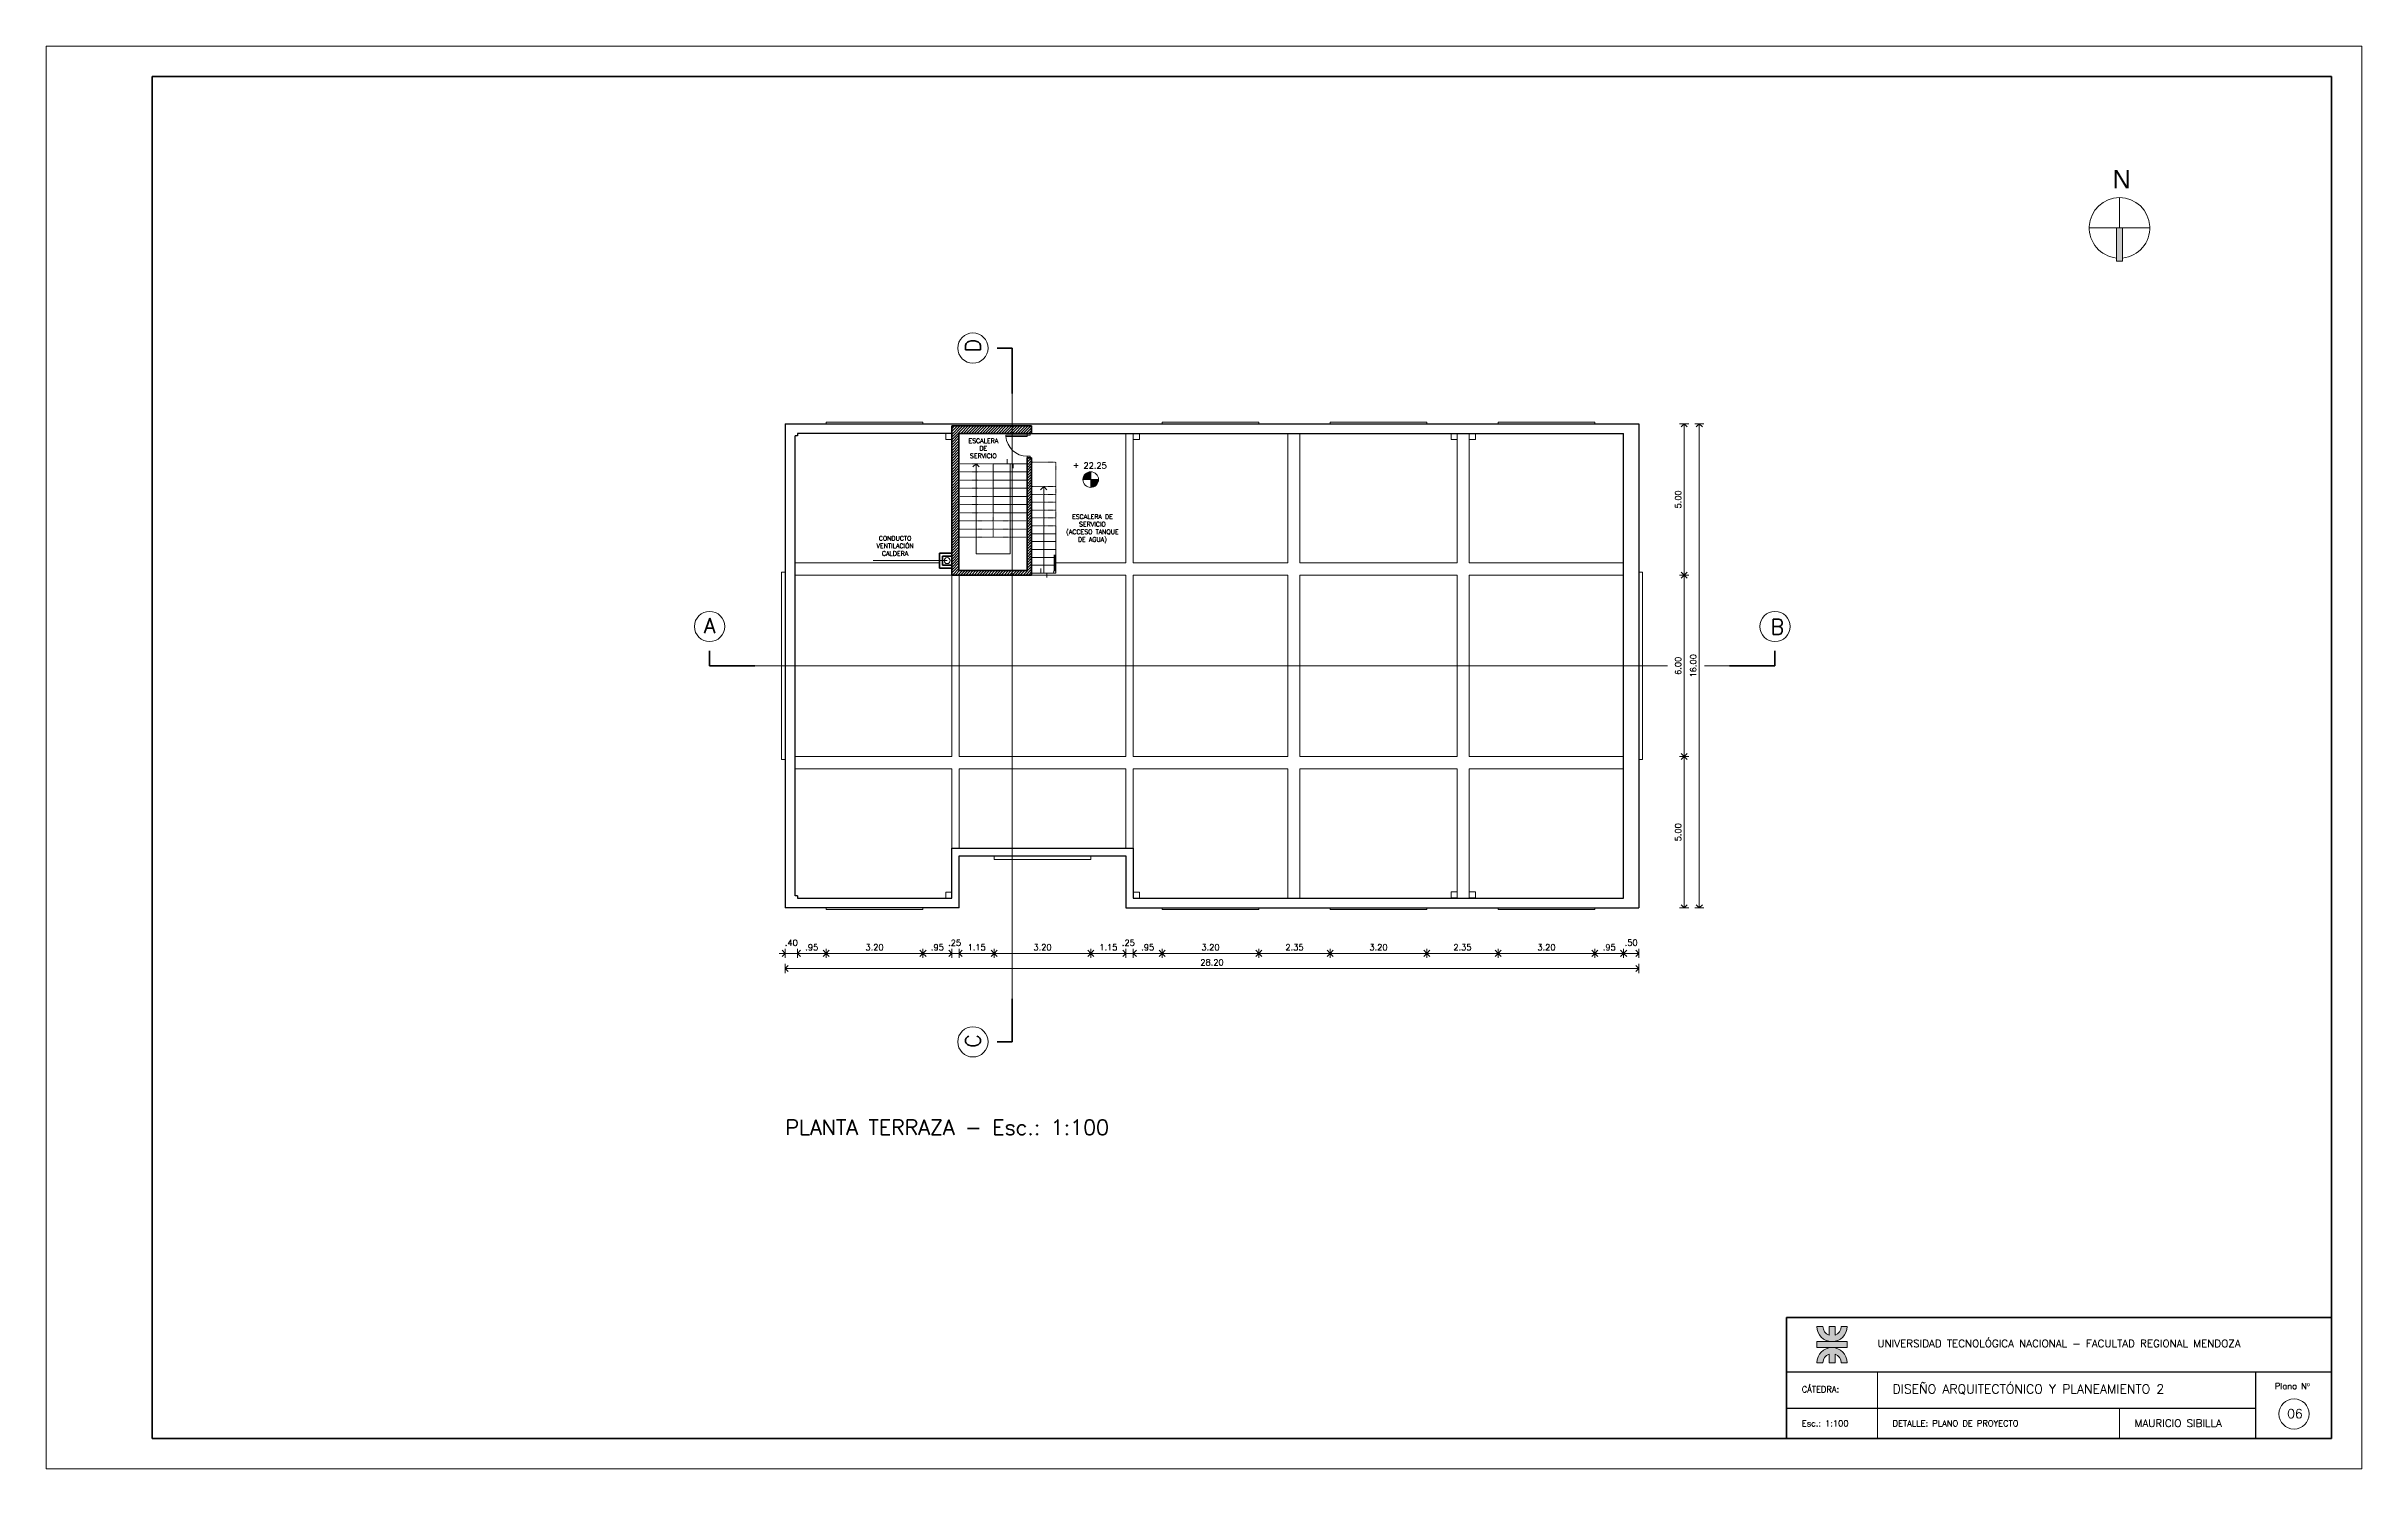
# Paper-space layout '6' of a CAD drawing. Extents: x -7 to 758, y 3 to 473.
# The model-space entities are those that its viewports show. They can reach past a viewport. Long polylines and large blocks are cut down to what shows.
import ezdxf

# ---------------------------------------------------------------- set-up
doc = ezdxf.new("R2010")
doc.units = 0
doc.header["$LTSCALE"] = 0.5
doc.linetypes.add('ACAD_ISO03W100', pattern=[30, 12, -18])
doc.linetypes.add('CENTER', pattern=[50.8, 31.75, -6.35, 6.35, -6.35])
doc.layers.get('0').update_dxf_attribs({"linetype": 'CONTINUOUS'})
doc.layers.get('Defpoints').update_dxf_attribs({"linetype": 'CONTINUOUS'})
for name, color, linetype, lineweight in [('Acotaciones', 9, 'CONTINUOUS', 9), ('Carpintería', 55, 'CONTINUOUS', 20), ('Detalles 01', 8, 'CONTINUOUS', 9), ('Muros corte', 7, 'CONTINUOUS', 40), ('Muros vista', 253, 'CONTINUOUS', 25), ('Pisos', 252, 'CONTINUOUS', 18), ('Proyección', 4, 'ACAD_ISO03W100', 18), ('Punta 01', 6, 'CONTINUOUS', 9), ('Punta 015', 64, 'CONTINUOUS', 13), ('Punta 02', 11, 'CONTINUOUS', 20), ('Punta 025', 191, 'CONTINUOUS', 25), ('Punta 03', 171, 'CONTINUOUS', 30), ('Punta 05', 52, 'CONTINUOUS', 50), ('Recuadro', 2, 'CONTINUOUS', 50), ('Tratamiento pisos', 251, 'CONTINUOUS', 9), ('Ventana', 5, 'CONTINUOUS', 9), ('Vidrios', 147, 'CONTINUOUS', 13)]:
    doc.layers.add(name, color=color, linetype=linetype, lineweight=lineweight)
doc.layers.get('Ventana').off()
doc.styles.add('Texto 1.5 mm', font='simplex.shx', dxfattribs={"height": 0.15})
doc.styles.add('Texto 2 mm', font='simplex.shx', dxfattribs={"height": 0.2})
doc.styles.add('Texto 3 mm', font='simplex.shx', dxfattribs={"height": 0.3})
doc.styles.add('Texto 5 mm', font='simplex.shx', dxfattribs={"height": 0.5})
doc.dimstyles.new('Primera línea', dxfattribs={"dimscale": 0, "dimtxt": 0.2, "dimasz": 0.2, "dimexe": 0.15, "dimexo": 0, "dimgap": 0.1, "dimtad": 1, "dimzin": 4, "dimdsep": 46, "dimtxsty": 'Texto 2 mm', "dimblk": 'OPEN90', "dimcen": 2.5, "dimclrd": 256, "dimclre": 256, "dimclrt": 256, "dimadec": 0, "dimazin": 0, "dimtfac": 1, "dimtmove": 2, "dimatfit": 3, "dimldrblk": 'OPEN90', "dimfxl": 1, "dimtolj": 1, "dimtzin": 0, "dimlwd": -1, "dimlwe": -1, "dimarcsym": 0})
doc.dimstyles.new('Segunda línea', dxfattribs={"dimscale": 0, "dimtxt": 0.2, "dimasz": 0.2, "dimexe": 0.15, "dimexo": 0.5, "dimgap": 0.1, "dimtad": 1, "dimzin": 4, "dimdsep": 46, "dimtxsty": 'Texto 2 mm', "dimblk": 'OPEN90', "dimcen": 2.5, "dimclrd": 256, "dimclre": 256, "dimclrt": 256, "dimadec": 0, "dimazin": 0, "dimtfac": 1, "dimtmove": 2, "dimatfit": 3, "dimldrblk": 'OPEN90', "dimfxl": 1, "dimtolj": 1, "dimtzin": 0, "dimlwd": -1, "dimlwe": -1, "dimarcsym": 0})

# ---------------------------------------------------------------- blocks, each defined once
blk = doc.blocks.new('_Open90')
at = {"color": 0, "linetype": 'ByBlock', "lineweight": -2}
for p, q in [((0, 0), (-1, 0)), ((-0.5, 0.5), (0, 0)), ((0, 0), (-0.5, -0.5))]:
    blk.add_line(p, q, dxfattribs=at)
blk = doc.blocks.new('*D168')
at = {"layer": 'Acotaciones', "transparency": 16777216}
for p, q in [((1059.196, 68.28), (1059.496, 68.28)), ((1059.346, 63.48), (1059.346, 68.08)), ((1059.196, 63.28), (1059.496, 63.28))]:
    blk.add_line(p, q, dxfattribs=at)
at = {"layer": 'Defpoints', "color": 0, "transparency": 16777216}
for p in [(1059.196, 68.28), (1059.346, 68.28), (1059.196, 63.28)]:
    blk.add_point(p, dxfattribs=at)
at = {"layer": 'Acotaciones', "transparency": 16777216, "xscale": 0.2, "yscale": 0.2, "zscale": 0.2}
for p, rotation in [((1059.346, 68.28), 90), ((1059.346, 63.28), 270)]:
    blk.add_blockref('_Open90', p, dxfattribs=dict(at, rotation=rotation))
at = {"layer": 'Acotaciones', "transparency": 16777216, "insert": (1059.146, 65.78), "char_height": 0.2, "attachment_point": 5, "rotation": 90, "style": 'Texto 2 mm'}
blk.add_mtext('\\A1;5.00', dxfattribs=at)
blk = doc.blocks.new('*D169')
at = {"layer": 'Acotaciones', "transparency": 16777216}
for p, q in [((1059.196, 74.28), (1059.496, 74.28)), ((1059.346, 68.48), (1059.346, 74.08)), ((1059.196, 68.28), (1059.496, 68.28))]:
    blk.add_line(p, q, dxfattribs=at)
at = {"layer": 'Defpoints', "color": 0, "transparency": 16777216}
for p in [(1059.196, 74.28), (1059.346, 74.28), (1059.196, 68.28)]:
    blk.add_point(p, dxfattribs=at)
at = {"layer": 'Acotaciones', "transparency": 16777216, "xscale": 0.2, "yscale": 0.2, "zscale": 0.2}
for p, rotation in [((1059.346, 74.28), 90), ((1059.346, 68.28), 270)]:
    blk.add_blockref('_Open90', p, dxfattribs=dict(at, rotation=rotation))
at = {"layer": 'Acotaciones', "transparency": 16777216, "insert": (1059.146, 71.28), "char_height": 0.2, "attachment_point": 5, "rotation": 90, "style": 'Texto 2 mm'}
blk.add_mtext('\\A1;6.00', dxfattribs=at)
blk = doc.blocks.new('*D170')
at = {"layer": 'Acotaciones', "transparency": 16777216}
for p, q in [((1059.196, 79.28), (1059.496, 79.28)), ((1059.346, 74.48), (1059.346, 79.08)), ((1059.196, 74.28), (1059.496, 74.28))]:
    blk.add_line(p, q, dxfattribs=at)
at = {"layer": 'Defpoints', "color": 0, "transparency": 16777216}
for p in [(1059.196, 79.28), (1059.346, 79.28), (1059.196, 74.28)]:
    blk.add_point(p, dxfattribs=at)
at = {"layer": 'Acotaciones', "transparency": 16777216, "xscale": 0.2, "yscale": 0.2, "zscale": 0.2}
for p, rotation in [((1059.346, 79.28), 90), ((1059.346, 74.28), 270)]:
    blk.add_blockref('_Open90', p, dxfattribs=dict(at, rotation=rotation))
at = {"layer": 'Acotaciones', "transparency": 16777216, "insert": (1059.146, 76.78), "char_height": 0.2, "attachment_point": 5, "rotation": 90, "style": 'Texto 2 mm'}
blk.add_mtext('\\A1;5.00', dxfattribs=at)
blk = doc.blocks.new('*D171')
at = {"layer": 'Acotaciones', "transparency": 16777216}
for p, q in [((1059.696, 79.28), (1059.996, 79.28)), ((1059.846, 63.48), (1059.846, 79.08)), ((1059.696, 63.28), (1059.996, 63.28))]:
    blk.add_line(p, q, dxfattribs=at)
at = {"layer": 'Defpoints', "color": 0, "transparency": 16777216}
for p in [(1059.196, 79.28), (1059.846, 79.28), (1059.196, 63.28)]:
    blk.add_point(p, dxfattribs=at)
at = {"layer": 'Acotaciones', "transparency": 16777216, "xscale": 0.2, "yscale": 0.2, "zscale": 0.2}
for p, rotation in [((1059.846, 79.28), 90), ((1059.846, 63.28), 270)]:
    blk.add_blockref('_Open90', p, dxfattribs=dict(at, rotation=rotation))
at = {"layer": 'Acotaciones', "transparency": 16777216, "insert": (1059.646, 71.28), "char_height": 0.2, "attachment_point": 5, "rotation": 90, "style": 'Texto 2 mm'}
blk.add_mtext('\\A1;16.00', dxfattribs=at)
blk = doc.blocks.new('*D172')
at = {"layer": 'Acotaciones', "transparency": 16777216}
for p, q in [((1030.046, 61.93), (1030.046, 61.63)), ((1030.246, 61.78), (1030.796, 61.78)), ((1030.996, 61.93), (1030.996, 61.63))]:
    blk.add_line(p, q, dxfattribs=at)
at = {"layer": 'Defpoints', "color": 0, "transparency": 16777216}
for p in [(1030.046, 61.93), (1030.996, 61.93), (1030.996, 61.78)]:
    blk.add_point(p, dxfattribs=at)
at = {"layer": 'Acotaciones', "transparency": 16777216, "xscale": 0.2, "yscale": 0.2, "zscale": 0.2, "rotation": 180}
blk.add_blockref('_Open90', (1030.046, 61.78), dxfattribs=at)
at = {"layer": 'Acotaciones', "transparency": 16777216, "xscale": 0.2, "yscale": 0.2, "zscale": 0.2}
blk.add_blockref('_Open90', (1030.996, 61.78), dxfattribs=at)
at = {"layer": 'Acotaciones', "transparency": 16777216, "insert": (1030.521, 61.98), "char_height": 0.2, "attachment_point": 5, "style": 'Texto 2 mm'}
blk.add_mtext('\\A1;.95', dxfattribs=at)
blk = doc.blocks.new('*D173')
at = {"layer": 'Acotaciones', "transparency": 16777216}
for p, q in [((1030.996, 61.93), (1030.996, 61.63)), ((1031.196, 61.78), (1033.996, 61.78)), ((1034.196, 61.93), (1034.196, 61.63))]:
    blk.add_line(p, q, dxfattribs=at)
at = {"layer": 'Defpoints', "color": 0, "transparency": 16777216}
for p in [(1030.996, 61.93), (1034.196, 61.93), (1034.196, 61.78)]:
    blk.add_point(p, dxfattribs=at)
at = {"layer": 'Acotaciones', "transparency": 16777216, "xscale": 0.2, "yscale": 0.2, "zscale": 0.2, "rotation": 180}
blk.add_blockref('_Open90', (1030.996, 61.78), dxfattribs=at)
at = {"layer": 'Acotaciones', "transparency": 16777216, "xscale": 0.2, "yscale": 0.2, "zscale": 0.2}
blk.add_blockref('_Open90', (1034.196, 61.78), dxfattribs=at)
at = {"layer": 'Acotaciones', "transparency": 16777216, "insert": (1032.596, 61.98), "char_height": 0.2, "attachment_point": 5, "style": 'Texto 2 mm'}
blk.add_mtext('\\A1;3.20', dxfattribs=at)
blk = doc.blocks.new('*D174')
at = {"layer": 'Acotaciones', "transparency": 16777216}
for p, q in [((1034.196, 61.93), (1034.196, 61.63)), ((1034.396, 61.78), (1034.946, 61.78)), ((1035.146, 61.93), (1035.146, 61.63))]:
    blk.add_line(p, q, dxfattribs=at)
at = {"layer": 'Defpoints', "color": 0, "transparency": 16777216}
for p in [(1034.196, 61.93), (1035.146, 61.93), (1035.146, 61.78)]:
    blk.add_point(p, dxfattribs=at)
at = {"layer": 'Acotaciones', "transparency": 16777216, "xscale": 0.2, "yscale": 0.2, "zscale": 0.2, "rotation": 180}
blk.add_blockref('_Open90', (1034.196, 61.78), dxfattribs=at)
at = {"layer": 'Acotaciones', "transparency": 16777216, "xscale": 0.2, "yscale": 0.2, "zscale": 0.2}
blk.add_blockref('_Open90', (1035.146, 61.78), dxfattribs=at)
at = {"layer": 'Acotaciones', "transparency": 16777216, "insert": (1034.671, 61.98), "char_height": 0.2, "attachment_point": 5, "style": 'Texto 2 mm'}
blk.add_mtext('\\A1;.95', dxfattribs=at)
blk = doc.blocks.new('*D175')
at = {"layer": 'Acotaciones', "transparency": 16777216}
for p, q in [((1035.396, 61.93), (1035.396, 61.63)), ((1035.596, 61.78), (1036.346, 61.78)), ((1036.546, 61.93), (1036.546, 61.63))]:
    blk.add_line(p, q, dxfattribs=at)
at = {"layer": 'Defpoints', "color": 0, "transparency": 16777216}
for p in [(1035.396, 61.93), (1036.546, 61.93), (1036.546, 61.78)]:
    blk.add_point(p, dxfattribs=at)
at = {"layer": 'Acotaciones', "transparency": 16777216, "xscale": 0.2, "yscale": 0.2, "zscale": 0.2, "rotation": 180}
blk.add_blockref('_Open90', (1035.396, 61.78), dxfattribs=at)
at = {"layer": 'Acotaciones', "transparency": 16777216, "xscale": 0.2, "yscale": 0.2, "zscale": 0.2}
blk.add_blockref('_Open90', (1036.546, 61.78), dxfattribs=at)
at = {"layer": 'Acotaciones', "transparency": 16777216, "insert": (1035.971, 61.98), "char_height": 0.2, "attachment_point": 5, "style": 'Texto 2 mm'}
blk.add_mtext('\\A1;1.15', dxfattribs=at)
blk = doc.blocks.new('*D176')
at = {"layer": 'Acotaciones', "transparency": 16777216}
for p, q in [((1036.546, 61.93), (1036.546, 61.63)), ((1036.746, 61.78), (1039.546, 61.78)), ((1039.746, 61.93), (1039.746, 61.63))]:
    blk.add_line(p, q, dxfattribs=at)
at = {"layer": 'Defpoints', "color": 0, "transparency": 16777216}
for p in [(1036.546, 61.93), (1039.746, 61.93), (1039.746, 61.78)]:
    blk.add_point(p, dxfattribs=at)
at = {"layer": 'Acotaciones', "transparency": 16777216, "xscale": 0.2, "yscale": 0.2, "zscale": 0.2, "rotation": 180}
blk.add_blockref('_Open90', (1036.546, 61.78), dxfattribs=at)
at = {"layer": 'Acotaciones', "transparency": 16777216, "xscale": 0.2, "yscale": 0.2, "zscale": 0.2}
blk.add_blockref('_Open90', (1039.746, 61.78), dxfattribs=at)
at = {"layer": 'Acotaciones', "transparency": 16777216, "insert": (1038.146, 61.98), "char_height": 0.2, "attachment_point": 5, "style": 'Texto 2 mm'}
blk.add_mtext('\\A1;3.20', dxfattribs=at)
blk = doc.blocks.new('*D177')
at = {"layer": 'Acotaciones', "transparency": 16777216}
for p, q in [((1039.746, 61.93), (1039.746, 61.63)), ((1039.946, 61.78), (1040.696, 61.78)), ((1040.896, 61.93), (1040.896, 61.63))]:
    blk.add_line(p, q, dxfattribs=at)
at = {"layer": 'Defpoints', "color": 0, "transparency": 16777216}
for p in [(1039.746, 61.93), (1040.896, 61.93), (1040.896, 61.78)]:
    blk.add_point(p, dxfattribs=at)
at = {"layer": 'Acotaciones', "transparency": 16777216, "xscale": 0.2, "yscale": 0.2, "zscale": 0.2, "rotation": 180}
blk.add_blockref('_Open90', (1039.746, 61.78), dxfattribs=at)
at = {"layer": 'Acotaciones', "transparency": 16777216, "xscale": 0.2, "yscale": 0.2, "zscale": 0.2}
blk.add_blockref('_Open90', (1040.896, 61.78), dxfattribs=at)
at = {"layer": 'Acotaciones', "transparency": 16777216, "insert": (1040.321, 61.98), "char_height": 0.2, "attachment_point": 5, "style": 'Texto 2 mm'}
blk.add_mtext('\\A1;1.15', dxfattribs=at)
blk = doc.blocks.new('*D178')
at = {"layer": 'Acotaciones', "transparency": 16777216}
for p, q in [((1041.146, 61.93), (1041.146, 61.63)), ((1041.346, 61.78), (1041.896, 61.78)), ((1042.096, 61.93), (1042.096, 61.63))]:
    blk.add_line(p, q, dxfattribs=at)
at = {"layer": 'Defpoints', "color": 0, "transparency": 16777216}
for p in [(1041.146, 61.93), (1042.096, 61.93), (1042.096, 61.78)]:
    blk.add_point(p, dxfattribs=at)
at = {"layer": 'Acotaciones', "transparency": 16777216, "xscale": 0.2, "yscale": 0.2, "zscale": 0.2, "rotation": 180}
blk.add_blockref('_Open90', (1041.146, 61.78), dxfattribs=at)
at = {"layer": 'Acotaciones', "transparency": 16777216, "xscale": 0.2, "yscale": 0.2, "zscale": 0.2}
blk.add_blockref('_Open90', (1042.096, 61.78), dxfattribs=at)
at = {"layer": 'Acotaciones', "transparency": 16777216, "insert": (1041.621, 61.98), "char_height": 0.2, "attachment_point": 5, "style": 'Texto 2 mm'}
blk.add_mtext('\\A1;.95', dxfattribs=at)
blk = doc.blocks.new('*D179')
at = {"layer": 'Acotaciones', "transparency": 16777216}
for p, q in [((1042.096, 61.93), (1042.096, 61.63)), ((1042.296, 61.78), (1045.096, 61.78)), ((1045.296, 61.93), (1045.296, 61.63))]:
    blk.add_line(p, q, dxfattribs=at)
at = {"layer": 'Defpoints', "color": 0, "transparency": 16777216}
for p in [(1042.096, 61.93), (1045.296, 61.93), (1045.296, 61.78)]:
    blk.add_point(p, dxfattribs=at)
at = {"layer": 'Acotaciones', "transparency": 16777216, "xscale": 0.2, "yscale": 0.2, "zscale": 0.2, "rotation": 180}
blk.add_blockref('_Open90', (1042.096, 61.78), dxfattribs=at)
at = {"layer": 'Acotaciones', "transparency": 16777216, "xscale": 0.2, "yscale": 0.2, "zscale": 0.2}
blk.add_blockref('_Open90', (1045.296, 61.78), dxfattribs=at)
at = {"layer": 'Acotaciones', "transparency": 16777216, "insert": (1043.696, 61.98), "char_height": 0.2, "attachment_point": 5, "style": 'Texto 2 mm'}
blk.add_mtext('\\A1;3.20', dxfattribs=at)
blk = doc.blocks.new('*D180')
at = {"layer": 'Acotaciones', "transparency": 16777216}
for p, q in [((1045.296, 61.93), (1045.296, 61.63)), ((1045.496, 61.78), (1047.446, 61.78)), ((1047.646, 61.93), (1047.646, 61.63))]:
    blk.add_line(p, q, dxfattribs=at)
at = {"layer": 'Defpoints', "color": 0, "transparency": 16777216}
for p in [(1045.296, 61.93), (1047.646, 61.93), (1047.646, 61.78)]:
    blk.add_point(p, dxfattribs=at)
at = {"layer": 'Acotaciones', "transparency": 16777216, "xscale": 0.2, "yscale": 0.2, "zscale": 0.2, "rotation": 180}
blk.add_blockref('_Open90', (1045.296, 61.78), dxfattribs=at)
at = {"layer": 'Acotaciones', "transparency": 16777216, "xscale": 0.2, "yscale": 0.2, "zscale": 0.2}
blk.add_blockref('_Open90', (1047.646, 61.78), dxfattribs=at)
at = {"layer": 'Acotaciones', "transparency": 16777216, "insert": (1046.471, 61.98), "char_height": 0.2, "attachment_point": 5, "style": 'Texto 2 mm'}
blk.add_mtext('\\A1;2.35', dxfattribs=at)
blk = doc.blocks.new('*D181')
at = {"layer": 'Acotaciones', "transparency": 16777216}
for p, q in [((1047.646, 61.93), (1047.646, 61.63)), ((1047.846, 61.78), (1050.646, 61.78)), ((1050.846, 61.93), (1050.846, 61.63))]:
    blk.add_line(p, q, dxfattribs=at)
at = {"layer": 'Defpoints', "color": 0, "transparency": 16777216}
for p in [(1047.646, 61.93), (1050.846, 61.93), (1050.846, 61.78)]:
    blk.add_point(p, dxfattribs=at)
at = {"layer": 'Acotaciones', "transparency": 16777216, "xscale": 0.2, "yscale": 0.2, "zscale": 0.2, "rotation": 180}
blk.add_blockref('_Open90', (1047.646, 61.78), dxfattribs=at)
at = {"layer": 'Acotaciones', "transparency": 16777216, "xscale": 0.2, "yscale": 0.2, "zscale": 0.2}
blk.add_blockref('_Open90', (1050.846, 61.78), dxfattribs=at)
at = {"layer": 'Acotaciones', "transparency": 16777216, "insert": (1049.246, 61.98), "char_height": 0.2, "attachment_point": 5, "style": 'Texto 2 mm'}
blk.add_mtext('\\A1;3.20', dxfattribs=at)
blk = doc.blocks.new('*D182')
at = {"layer": 'Acotaciones', "transparency": 16777216}
for p, q in [((1053.196, 61.93), (1053.196, 61.63)), ((1053.396, 61.78), (1056.196, 61.78)), ((1056.396, 61.93), (1056.396, 61.63))]:
    blk.add_line(p, q, dxfattribs=at)
at = {"layer": 'Defpoints', "color": 0, "transparency": 16777216}
for p in [(1053.196, 61.93), (1056.396, 61.93), (1056.396, 61.78)]:
    blk.add_point(p, dxfattribs=at)
at = {"layer": 'Acotaciones', "transparency": 16777216, "xscale": 0.2, "yscale": 0.2, "zscale": 0.2, "rotation": 180}
blk.add_blockref('_Open90', (1053.196, 61.78), dxfattribs=at)
at = {"layer": 'Acotaciones', "transparency": 16777216, "xscale": 0.2, "yscale": 0.2, "zscale": 0.2}
blk.add_blockref('_Open90', (1056.396, 61.78), dxfattribs=at)
at = {"layer": 'Acotaciones', "transparency": 16777216, "insert": (1054.796, 61.98), "char_height": 0.2, "attachment_point": 5, "style": 'Texto 2 mm'}
blk.add_mtext('\\A1;3.20', dxfattribs=at)
blk = doc.blocks.new('*D183')
at = {"layer": 'Acotaciones', "transparency": 16777216}
for p, q in [((1056.396, 61.93), (1056.396, 61.63)), ((1056.596, 61.78), (1057.146, 61.78)), ((1057.346, 61.93), (1057.346, 61.63))]:
    blk.add_line(p, q, dxfattribs=at)
at = {"layer": 'Defpoints', "color": 0, "transparency": 16777216}
for p in [(1056.396, 61.93), (1057.346, 61.93), (1057.346, 61.78)]:
    blk.add_point(p, dxfattribs=at)
at = {"layer": 'Acotaciones', "transparency": 16777216, "xscale": 0.2, "yscale": 0.2, "zscale": 0.2, "rotation": 180}
blk.add_blockref('_Open90', (1056.396, 61.78), dxfattribs=at)
at = {"layer": 'Acotaciones', "transparency": 16777216, "xscale": 0.2, "yscale": 0.2, "zscale": 0.2}
blk.add_blockref('_Open90', (1057.346, 61.78), dxfattribs=at)
at = {"layer": 'Acotaciones', "transparency": 16777216, "insert": (1056.871, 61.98), "char_height": 0.2, "attachment_point": 5, "style": 'Texto 2 mm'}
blk.add_mtext('\\A1;.95', dxfattribs=at)
blk = doc.blocks.new('*D184')
at = {"layer": 'Acotaciones', "transparency": 16777216}
for p, q in [((1029.646, 61.43), (1029.646, 61.13)), ((1029.846, 61.28), (1057.646, 61.28)), ((1057.846, 61.43), (1057.846, 61.13))]:
    blk.add_line(p, q, dxfattribs=at)
at = {"layer": 'Defpoints', "color": 0, "transparency": 16777216}
for p in [(1029.646, 61.93), (1057.846, 61.93), (1057.846, 61.28)]:
    blk.add_point(p, dxfattribs=at)
at = {"layer": 'Acotaciones', "transparency": 16777216, "xscale": 0.2, "yscale": 0.2, "zscale": 0.2, "rotation": 180}
blk.add_blockref('_Open90', (1029.646, 61.28), dxfattribs=at)
at = {"layer": 'Acotaciones', "transparency": 16777216, "xscale": 0.2, "yscale": 0.2, "zscale": 0.2}
blk.add_blockref('_Open90', (1057.846, 61.28), dxfattribs=at)
at = {"layer": 'Acotaciones', "transparency": 16777216, "insert": (1043.746, 61.48), "char_height": 0.2, "attachment_point": 5, "style": 'Texto 2 mm'}
blk.add_mtext('\\A1;28.20', dxfattribs=at)
blk = doc.blocks.new('*D185')
at = {"layer": 'Acotaciones', "transparency": 16777216}
for p, q in [((1050.846, 61.93), (1050.846, 61.63)), ((1051.046, 61.78), (1052.996, 61.78)), ((1053.196, 61.93), (1053.196, 61.63))]:
    blk.add_line(p, q, dxfattribs=at)
at = {"layer": 'Defpoints', "color": 0, "transparency": 16777216}
for p in [(1050.846, 61.93), (1053.196, 61.93), (1053.196, 61.78)]:
    blk.add_point(p, dxfattribs=at)
at = {"layer": 'Acotaciones', "transparency": 16777216, "xscale": 0.2, "yscale": 0.2, "zscale": 0.2, "rotation": 180}
blk.add_blockref('_Open90', (1050.846, 61.78), dxfattribs=at)
at = {"layer": 'Acotaciones', "transparency": 16777216, "xscale": 0.2, "yscale": 0.2, "zscale": 0.2}
blk.add_blockref('_Open90', (1053.196, 61.78), dxfattribs=at)
at = {"layer": 'Acotaciones', "transparency": 16777216, "insert": (1052.021, 61.98), "char_height": 0.2, "attachment_point": 5, "style": 'Texto 2 mm'}
blk.add_mtext('\\A1;2.35', dxfattribs=at)

msp = doc.modelspace()

# ---------------------------------------------------------------- hatches: boundary and pattern name
at = {"layer": 'Detalles 01'}
h = msp.add_hatch(dxfattribs=at)
h.set_pattern_fill('ANSI31,_O', color=256, scale=0.02)
h.set_pattern_definition([(45, (0, 0), (-0.0449012806, 0.0449012806), [])])
h.paths.add_polyline_path([(1035.386, 78.955), (1037.146, 78.955), (1037.146, 79.205), (1035.146, 79.205), (1035.146, 74.28), (1037.146, 74.28), (1037.146, 74.43), (1035.386, 74.43)])
h.paths.add_polyline_path([(1037.786, 78.955), (1037.786, 79.205), (1037.146, 79.205), (1037.146, 78.955)])
h.paths.add_polyline_path([(1037.786, 78.155), (1037.636, 78.155), (1037.636, 74.43), (1037.146, 74.43), (1037.146, 74.28), (1037.786, 74.28)])
at = {"layer": 'Vidrios', "linetype": 'Continuous'}
h = msp.add_hatch(color=256, dxfattribs=at)
h.paths.add_polyline_path([(1039.739, 77.691, 0.414214), (1039.483, 77.435), (1039.739, 77.435)])
h.paths.add_polyline_path([(1039.996, 77.435), (1039.739, 77.435), (1039.739, 77.178, 0.414214)])

# ---------------------------------------------------------------- linework, layer by layer
at = {"layer": 'Acotaciones'}
for p, q in [((1038.586, 74.345), (1038.586, 75.905)), ((1030.046, 61.78), (1029.446, 61.78)), ((1029.546, 61.88), (1029.646, 61.78)), ((1029.646, 61.78), (1029.546, 61.68)), ((1029.646, 61.93), (1029.646, 61.63)), ((1035.146, 61.78), (1035.646, 61.78)), ((1040.646, 61.78), (1041.146, 61.78)), ((1057.346, 61.93), (1057.346, 61.63)), ((1057.346, 61.78), (1057.446, 61.88)), ((1057.346, 61.78), (1057.846, 61.78)), ((1057.446, 61.68), (1057.346, 61.78)), ((1057.846, 61.78), (1057.746, 61.88)), ((1057.746, 61.68), (1057.846, 61.78)), ((1057.846, 61.93), (1057.846, 61.63))]:
    msp.add_line(p, q, dxfattribs=at)
at = {"layer": 'Carpintería'}
for p, q in [((1030.996, 79.33), (1034.196, 79.33)), ((1030.996, 79.33), (1030.996, 79.28)), ((1034.196, 79.33), (1034.196, 79.28)), ((1037.636, 78.905), (1036.936, 78.905)), ((1036.936, 78.905), (1036.936, 78.855)), ((1036.936, 78.855), (1037.636, 78.855)), ((1037.636, 78.905), (1037.636, 78.955)), ((1037.736, 78.905), (1037.636, 78.905)), ((1037.636, 78.855), (1037.636, 78.905)), ((1037.736, 78.905), (1037.736, 78.955)), ((1042.096, 79.33), (1045.296, 79.33)), ((1042.096, 79.33), (1042.096, 79.28)), ((1045.296, 79.33), (1045.296, 79.28)), ((1047.646, 79.33), (1050.846, 79.33)), ((1047.646, 79.33), (1047.646, 79.28)), ((1050.846, 79.33), (1050.846, 79.28)), ((1053.196, 79.33), (1056.396, 79.33)), ((1053.196, 79.33), (1053.196, 79.28)), ((1056.396, 79.33), (1056.396, 79.28)), ((1037.636, 78.205), (1037.736, 78.205)), ((1037.636, 78.205), (1037.636, 78.155)), ((1037.736, 78.205), (1037.736, 78.155)), ((1029.521, 74.38), (1029.521, 68.18)), ((1029.521, 74.38), (1029.646, 74.38)), ((1057.971, 74.38), (1057.846, 74.38)), ((1057.971, 74.38), (1057.971, 68.18)), ((1029.521, 68.18), (1029.646, 68.18)), ((1057.971, 68.18), (1057.846, 68.18)), ((1036.546, 64.88), (1036.546, 65.005)), ((1039.746, 64.88), (1036.546, 64.88)), ((1039.746, 64.88), (1039.746, 65.005)), ((1030.996, 63.23), (1030.996, 63.28)), ((1034.196, 63.23), (1030.996, 63.23)), ((1034.196, 63.23), (1034.196, 63.28)), ((1042.096, 63.23), (1042.096, 63.28)), ((1042.096, 63.23), (1045.296, 63.23)), ((1045.296, 63.23), (1045.296, 63.28)), ((1047.646, 63.23), (1047.646, 63.28)), ((1047.646, 63.23), (1050.846, 63.23)), ((1050.846, 63.23), (1050.846, 63.28)), ((1053.196, 63.23), (1053.196, 63.28)), ((1053.196, 63.23), (1056.396, 63.23)), ((1056.396, 63.23), (1056.396, 63.28))]:
    msp.add_line(p, q, dxfattribs=at)
at = {"layer": 'Detalles 01', "linetype": 'CENTER', "ltscale": 0.1}
for p, q in [((1037.146, 60.28), (1037.146, 80.28)), ((1028.646, 71.28), (1058.796, 71.28)), ((1060.014, 71.28), (1060.846, 71.28))]:
    msp.add_line(p, q, dxfattribs=at)
at = {"layer": 'Detalles 01'}
for p, q in [((1036.973, 78.11), (1036.973, 77.96)), ((1035.842, 77.854), (1035.948, 77.96)), ((1035.948, 77.96), (1035.948, 74.98)), ((1036.054, 77.854), (1035.948, 77.96)), ((1037.073, 77.96), (1037.073, 74.98)), ((1037.173, 77.96), (1037.173, 77.81)), ((1038.08, 77.099), (1038.186, 77.205)), ((1038.186, 74.345), (1038.186, 77.205)), ((1038.292, 77.099), (1038.186, 77.205)), ((1035.948, 74.98), (1037.073, 74.98)), ((1034.995, 74.757), (1032.548, 74.757)), ((1038.086, 74.345), (1038.086, 74.495)), ((1038.286, 74.195), (1038.286, 74.345)), ((1038.531, 74.422), (1038.531, 74.945)), ((1038.561, 74.422), (1038.561, 74.945))]:
    msp.add_line(p, q, dxfattribs=at)
msp.add_circle((1038.546, 74.385), 0.04, dxfattribs=at)
msp.add_arc((1037.637, 78.909), 0.703, 184.35932, 269.88288, dxfattribs=at)
at = {"layer": 'Muros corte'}
for p, q in [((1035.146, 79.205), (1037.786, 79.205)), ((1035.146, 74.28), (1035.146, 79.205)), ((1035.386, 78.955), (1037.786, 78.955)), ((1035.386, 78.955), (1035.386, 74.43)), ((1037.786, 78.955), (1037.786, 79.205)), ((1037.636, 78.155), (1037.636, 74.43)), ((1037.786, 78.155), (1037.636, 78.155)), ((1037.786, 78.155), (1037.786, 74.28)), ((1034.746, 75.005), (1035.146, 75.005)), ((1034.746, 74.505), (1034.746, 75.005)), ((1034.746, 74.505), (1035.146, 74.505)), ((1034.846, 74.905), (1035.146, 74.905)), ((1034.846, 74.605), (1034.846, 74.905)), ((1034.846, 74.605), (1035.146, 74.605)), ((1037.786, 74.28), (1035.146, 74.28)), ((1035.386, 74.43), (1037.636, 74.43))]:
    msp.add_line(p, q, dxfattribs=at)
at = {"layer": 'Muros vista'}
for p, q in [((1029.646, 79.28), (1029.646, 63.28)), ((1029.646, 79.28), (1057.846, 79.28)), ((1029.971, 63.68), (1029.971, 78.88)), ((1030.046, 78.88), (1029.971, 78.88)), ((1035.146, 78.955), (1030.046, 78.955)), ((1030.046, 78.955), (1030.046, 78.88)), ((1037.786, 78.955), (1057.346, 78.955)), ((1057.346, 63.605), (1057.346, 78.955)), ((1057.846, 79.28), (1057.846, 63.28)), ((1035.146, 65.255), (1041.146, 65.255)), ((1035.146, 63.605), (1035.146, 65.255)), ((1041.146, 65.255), (1041.146, 63.605)), ((1035.396, 65.005), (1040.896, 65.005)), ((1035.396, 63.28), (1035.396, 65.005)), ((1040.896, 65.005), (1040.896, 63.28)), ((1030.046, 63.68), (1029.971, 63.68)), ((1030.046, 63.68), (1030.046, 63.605)), ((1030.046, 63.605), (1035.146, 63.605)), ((1041.146, 63.605), (1057.346, 63.605)), ((1035.396, 63.28), (1029.646, 63.28)), ((1040.896, 63.28), (1057.846, 63.28))]:
    msp.add_line(p, q, dxfattribs=at)
at = {"layer": 'Pisos'}
for p, q in [((1036.511, 77.96), (1036.511, 76.34)), ((1036.511, 77.96), (1037.636, 77.96)), ((1036.511, 77.69), (1037.636, 77.69)), ((1036.511, 77.42), (1037.636, 77.42)), ((1036.511, 77.15), (1037.636, 77.15)), ((1036.511, 76.88), (1037.636, 76.88)), ((1036.511, 76.61), (1037.636, 76.61)), ((1036.511, 76.34), (1037.636, 76.34)), ((1038.586, 75.645), (1037.786, 75.645)), ((1038.586, 75.385), (1037.786, 75.385)), ((1038.586, 75.125), (1037.786, 75.125)), ((1038.531, 74.865), (1037.786, 74.865)), ((1038.531, 74.605), (1037.786, 74.605)), ((1038.586, 74.345), (1037.786, 74.345)), ((1038.586, 74.865), (1038.561, 74.865)), ((1038.561, 74.865), (1038.586, 74.865)), ((1038.586, 74.605), (1038.561, 74.605)), ((1038.561, 74.605), (1038.586, 74.605))]:
    msp.add_line(p, q, dxfattribs=at)
at = {"layer": 'Proyección', "ltscale": 0.02}
for p, q in [((1036.511, 77.96), (1035.386, 77.96)), ((1036.511, 77.69), (1035.386, 77.69)), ((1036.511, 77.42), (1035.386, 77.42)), ((1038.586, 78.005), (1037.786, 78.005)), ((1038.586, 75.905), (1038.586, 78.005)), ((1036.511, 77.15), (1035.386, 77.15)), ((1036.511, 76.88), (1035.386, 76.88)), ((1036.511, 76.61), (1035.386, 76.61)), ((1038.586, 77.205), (1037.786, 77.205)), ((1038.586, 76.945), (1037.786, 76.945)), ((1038.586, 76.685), (1037.786, 76.685)), ((1036.511, 76.34), (1035.386, 76.34)), ((1035.386, 76.07), (1037.636, 76.07)), ((1035.386, 75.8), (1037.636, 75.8)), ((1036.511, 76.34), (1036.511, 75.535)), ((1038.586, 76.425), (1037.786, 76.425)), ((1038.586, 76.165), (1037.786, 76.165)), ((1038.586, 75.905), (1037.786, 75.905)), ((1035.386, 75.53), (1037.636, 75.53))]:
    msp.add_line(p, q, dxfattribs=at)
at = {"layer": 'Punta 01', "linetype": 'Continuous'}
for p, q in [((1039.178, 77.901), (1039.328, 77.901)), ((1039.253, 77.826), (1039.253, 77.976))]:
    msp.add_line(p, q, dxfattribs=at)
at = {"layer": 'Punta 015', "linetype": 'Continuous'}
for p, q in [((1039.483, 77.435), (1039.996, 77.435)), ((1039.739, 77.691), (1039.739, 77.178))]:
    msp.add_line(p, q, dxfattribs=at)
msp.add_circle((1039.739, 77.435), 0.257, dxfattribs=at)
at = {"layer": 'Punta 02'}
for points in [[(1034.946, 78.955), (1035.146, 78.955), (1035.146, 78.755), (1034.946, 78.755), (1034.946, 78.955)], [(1041.146, 78.955), (1041.346, 78.955), (1041.346, 78.755), (1041.146, 78.755), (1041.146, 78.955)], [(1051.646, 78.955), (1051.846, 78.955), (1051.846, 78.755), (1051.646, 78.755), (1051.646, 78.955)], [(1052.246, 78.955), (1052.446, 78.955), (1052.446, 78.755), (1052.246, 78.755), (1052.246, 78.955)], [(1034.946, 63.805), (1035.146, 63.805), (1035.146, 63.605), (1034.946, 63.605), (1034.946, 63.805)], [(1041.146, 63.805), (1041.346, 63.805), (1041.346, 63.605), (1041.146, 63.605), (1041.146, 63.805)], [(1051.646, 63.811), (1051.846, 63.811), (1051.846, 63.611), (1051.646, 63.611), (1051.646, 63.811)], [(1052.246, 63.811), (1052.446, 63.811), (1052.446, 63.611), (1052.246, 63.611), (1052.246, 63.811)]]:
    msp.add_lwpolyline(points, dxfattribs=at)
for centre, radius in [((1035.846, 81.78), 0.5), ((1034.995, 74.757), 0.1), ((1027.146, 72.58), 0.5), ((1062.346, 72.58), 0.5), ((1035.846, 58.855), 0.5)]:
    msp.add_circle(centre, radius, dxfattribs=at)
at = {"layer": 'Punta 05'}
for p, q in [((1037.146, 81.78), (1036.646, 81.78)), ((1037.146, 80.28), (1037.146, 81.78)), ((1027.146, 71.28), (1027.146, 71.78)), ((1028.646, 71.28), (1027.146, 71.28)), ((1060.846, 71.28), (1062.346, 71.28)), ((1062.346, 71.28), (1062.346, 71.78)), ((1037.146, 60.28), (1037.146, 58.855)), ((1037.146, 58.855), (1036.646, 58.855))]:
    msp.add_line(p, q, dxfattribs=at)
at = {"layer": 'Tratamiento pisos'}
for p, q in [((1040.896, 74.68), (1040.896, 78.955)), ((1041.146, 74.68), (1041.146, 78.955)), ((1046.246, 74.68), (1046.246, 78.955)), ((1046.646, 74.68), (1046.646, 78.955)), ((1051.846, 74.68), (1051.846, 78.955)), ((1052.246, 74.68), (1052.246, 78.955)), ((1029.971, 74.68), (1034.746, 74.68)), ((1029.971, 74.28), (1035.146, 74.28)), ((1035.146, 68.28), (1035.146, 74.28)), ((1035.396, 68.28), (1035.396, 74.28)), ((1037.786, 74.28), (1040.896, 74.28)), ((1038.586, 74.68), (1040.896, 74.68)), ((1040.896, 68.28), (1040.896, 74.28)), ((1041.146, 74.68), (1046.246, 74.68)), ((1041.146, 68.28), (1041.146, 74.28)), ((1041.146, 74.28), (1046.246, 74.28)), ((1046.246, 68.28), (1046.246, 74.28)), ((1046.646, 74.68), (1051.846, 74.68)), ((1046.646, 74.28), (1051.846, 74.28)), ((1046.646, 68.28), (1046.646, 74.28)), ((1051.846, 68.28), (1051.846, 74.28)), ((1052.246, 74.68), (1057.346, 74.68)), ((1052.246, 74.28), (1057.346, 74.28)), ((1052.246, 68.28), (1052.246, 74.28)), ((1029.971, 68.28), (1035.146, 68.28)), ((1035.396, 68.28), (1040.896, 68.28)), ((1041.146, 68.28), (1046.246, 68.28)), ((1046.646, 68.28), (1051.846, 68.28)), ((1052.246, 68.28), (1057.346, 68.28)), ((1029.971, 67.88), (1035.146, 67.88)), ((1035.146, 65.255), (1035.146, 67.88)), ((1035.396, 65.255), (1035.396, 67.88)), ((1035.396, 67.88), (1040.896, 67.88)), ((1040.896, 65.255), (1040.896, 67.88)), ((1041.146, 65.255), (1041.146, 67.88)), ((1041.146, 67.88), (1046.246, 67.88)), ((1046.246, 63.605), (1046.246, 67.88)), ((1046.646, 63.605), (1046.646, 67.88)), ((1046.646, 67.88), (1051.846, 67.88)), ((1051.846, 63.605), (1051.846, 67.88)), ((1052.246, 63.605), (1052.246, 67.88)), ((1052.246, 67.88), (1057.346, 67.88))]:
    msp.add_line(p, q, dxfattribs=at)

# ---------------------------------------------------------------- texts
at = {"layer": 'Acotaciones', "char_height": 0.2, "attachment_point": 5, "style": 'Texto 2 mm'}
for s, insert in [('\\A1;.40', (1029.846, 62.129)), ('.25', (1035.243, 62.129)), ('.25', (1040.983, 62.129)), ('\\A1;.50', (1057.596, 62.132))]:
    msp.add_mtext(s, dxfattribs=dict(at, insert=insert))
at = {"layer": 'Punta 015', "char_height": 0.15, "attachment_point": 2, "style": 'Texto 1.5 mm'}
for s, insert, width in [('ESCALERA DE SERVICIO', (1036.19, 78.791), 1.23789), ('ESCALERA DE SERVICIO\\P(ACCESO TANQUE DE AGUA)', (1039.794, 76.283), 2.12447), ('CONDUCTO\\PVENTILACIÓN CALDERA', (1033.274, 75.568), 1.45739)]:
    msp.add_mtext(s, dxfattribs=dict(at, insert=insert, width=width))
at = {"layer": 'Punta 015', "linetype": 'Continuous', "insert": (1039.884, 77.897), "char_height": 0.2, "attachment_point": 5, "style": 'Texto 2 mm'}
msp.add_mtext('22.25', dxfattribs=at)
at = {"layer": 'Punta 05', "char_height": 0.5, "width": 0.3999, "attachment_point": 7, "rotation": 90, "style": 'Texto 5 mm'}
for s, insert in [('D', (1036.097, 81.631)), ('C', (1036.097, 58.658))]:
    msp.add_mtext(s, dxfattribs=dict(at, insert=insert))
at = {"layer": 'Punta 05', "char_height": 0.5, "attachment_point": 1, "style": 'Texto 5 mm'}
for s, insert, width in [('A', (1026.96, 72.857), 0.39986), ('B', (1062.198, 72.819), 0.3999), ('PLANTA TERRAZA - Esc.: 1:100', (1029.65, 56.279), 17.2455)]:
    msp.add_mtext(s, dxfattribs=dict(at, insert=insert, width=width))

# ---------------------------------------------------------------- dimensions: what is measured, and where the dimension line sits
at = {"layer": 'Acotaciones'}
for base, p1, p2, dimstyle, picture, middle in [((1059.346, 79.28), (1059.196, 74.28), (1059.196, 79.28), 'Primera línea', '*D170', (1059.146, 76.78)), ((1059.846, 79.28), (1059.196, 63.28), (1059.196, 79.28), 'Segunda línea', '*D171', (1059.646, 71.28)), ((1059.346, 74.28), (1059.196, 68.28), (1059.196, 74.28), 'Primera línea', '*D169', (1059.146, 71.28)), ((1059.346, 68.28), (1059.196, 63.28), (1059.196, 68.28), 'Primera línea', '*D168', (1059.146, 65.78))]:
    dim = msp.add_linear_dim(base=base, p1=p1, p2=p2, angle=90, dimstyle=dimstyle, override={"dimscale": 1}, dxfattribs=at)
    dim.commit()
    dim.dimension.update_dxf_attribs({"geometry": picture, "text_midpoint": middle})
for base, p1, p2, dimstyle, picture, middle in [((1030.996, 61.78), (1030.046, 61.93), (1030.996, 61.93), 'Primera línea', '*D172', (1030.521, 61.98)), ((1034.196, 61.78), (1030.996, 61.93), (1034.196, 61.93), 'Primera línea', '*D173', (1032.596, 61.98)), ((1035.146, 61.78), (1034.196, 61.93), (1035.146, 61.93), 'Primera línea', '*D174', (1034.671, 61.98)), ((1036.546, 61.78), (1035.396, 61.93), (1036.546, 61.93), 'Primera línea', '*D175', (1035.971, 61.98)), ((1039.746, 61.78), (1036.546, 61.93), (1039.746, 61.93), 'Primera línea', '*D176', (1038.146, 61.98)), ((1040.896, 61.78), (1039.746, 61.93), (1040.896, 61.93), 'Primera línea', '*D177', (1040.321, 61.98)), ((1042.096, 61.78), (1041.146, 61.93), (1042.096, 61.93), 'Primera línea', '*D178', (1041.621, 61.98)), ((1045.296, 61.78), (1042.096, 61.93), (1045.296, 61.93), 'Primera línea', '*D179', (1043.696, 61.98)), ((1047.646, 61.78), (1045.296, 61.93), (1047.646, 61.93), 'Primera línea', '*D180', (1046.471, 61.98)), ((1050.846, 61.78), (1047.646, 61.93), (1050.846, 61.93), 'Primera línea', '*D181', (1049.246, 61.98)), ((1053.196, 61.78), (1050.846, 61.93), (1053.196, 61.93), 'Primera línea', '*D185', (1052.021, 61.98)), ((1056.396, 61.78), (1053.196, 61.93), (1056.396, 61.93), 'Primera línea', '*D182', (1054.796, 61.98)), ((1057.346, 61.78), (1056.396, 61.93), (1057.346, 61.93), 'Primera línea', '*D183', (1056.871, 61.98)), ((1057.846, 61.28), (1029.646, 61.93), (1057.846, 61.93), 'Segunda línea', '*D184', (1043.746, 61.48))]:
    dim = msp.add_linear_dim(base=base, p1=p1, p2=p2, dimstyle=dimstyle, override={"dimscale": 1}, dxfattribs=at)
    dim.commit()
    dim.dimension.update_dxf_attribs({"geometry": picture, "text_midpoint": middle})

psp = doc.layouts.new('6')

# ---------------------------------------------------------------- hatches: boundary and pattern name
at = {"layer": 'Vidrios'}
psp.add_hatch(color=256, dxfattribs=at).paths.add_polyline_path([(679.45, 413.04), (677.45, 413.04), (677.45, 402.04), (679.45, 402.04)])
h = psp.add_hatch(color=256, dxfattribs=at)
h.dxf.hatch_style = 1
h.paths.add_polyline_path([(584.45, 47.21), (584.45, 50.04), (582.45, 50.04), (582.45, 47.21, -0.317837), (580.45, 50.04), (578.45, 50.04, 1), (588.45, 50.04), (586.45, 50.04, -0.317837)])
h.paths.add_polyline_path([(588.45, 43.04), (588.45, 45.04), (578.45, 45.04), (578.45, 43.04)])
h.paths.add_polyline_path([(582.45, 40.87), (582.45, 38.04), (584.45, 38.04), (584.45, 40.87, -0.317837), (586.45, 38.04), (588.45, 38.04, 1), (578.45, 38.04), (580.45, 38.04, -0.317837)])

# ---------------------------------------------------------------- linework, layer by layer
at = {"layer": 'Detalles 01'}
for p, q in [((758.45, 473.04), (-6.55, 473.04)), ((-6.55, 473.04), (-6.55, 3.04)), ((758.45, 3.04), (758.45, 473.04)), ((-6.55, 3.04), (758.45, 3.04))]:
    psp.add_line(p, q, dxfattribs=at)
at = {"layer": 'Punta 02'}
for p, q in [((678.45, 413.04), (678.45, 423.04)), ((668.45, 413.04), (688.45, 413.04)), ((679.45, 413.04), (677.45, 413.04)), ((677.45, 413.04), (677.45, 402.04)), ((679.45, 402.04), (679.45, 413.04)), ((677.45, 402.04), (679.45, 402.04)), ((578.45, 50.04), (580.45, 50.04)), ((582.45, 47.21), (582.45, 50.04)), ((582.45, 50.04), (584.45, 50.04)), ((584.45, 47.21), (584.45, 50.04)), ((586.45, 50.04), (588.45, 50.04)), ((578.45, 45.04), (588.45, 45.04)), ((578.45, 43.04), (578.45, 45.04)), ((588.45, 43.04), (578.45, 43.04)), ((582.45, 40.87), (582.45, 38.04)), ((584.45, 40.87), (584.45, 38.04)), ((588.45, 45.04), (588.45, 43.04)), ((578.45, 38.04), (580.45, 38.04)), ((582.45, 38.04), (584.45, 38.04)), ((586.45, 38.04), (588.45, 38.04)), ((598.45, 35.04), (598.45, 13.04)), ((678.45, 13.04), (678.45, 23.04))]:
    psp.add_line(p, q, dxfattribs=at)
psp.add_circle((736.1, 21.13), 5, dxfattribs=at)
for centre, radius, start, end in [((678.45, 413.04), 10, 275.73917, 264.26083), ((583.45, 50.04), 5, 180, 0), ((583.45, 50.04), 3, 180, 250.52878), ((583.45, 50.04), 3, 289.47122, 0), ((583.45, 38.04), 5, 0, 180), ((583.45, 38.04), 3, 109.47122, 180), ((583.45, 38.04), 3, 0, 70.52878)]:
    psp.add_arc(centre, radius, start, end, dxfattribs=at)
at = {"layer": 'Punta 03'}
for p, q in [((568.45, 35.04), (748.45, 35.04)), ((723.45, 13.04), (723.45, 35.04)), ((568.45, 23.04), (723.45, 23.04))]:
    psp.add_line(p, q, dxfattribs=at)
at = {"layer": 'Punta 05'}
for q in [(748.45, 53.04), (568.45, 13.04)]:
    psp.add_line((568.45, 53.04), q, dxfattribs=at)
at = {"layer": 'Recuadro'}
for p, q in [((748.45, 463.04), (28.45, 463.04)), ((28.45, 463.04), (28.45, 13.04)), ((748.45, 13.04), (748.45, 463.04)), ((28.45, 13.04), (748.45, 13.04))]:
    psp.add_line(p, q, dxfattribs=at)

# ---------------------------------------------------------------- texts
at = {"layer": 'Punta 02', "attachment_point": 1, "style": 'Texto 3 mm'}
for s, insert, char_height, width in [('CÁTEDRA:', (573.45, 30.27), 2, 15.2679), ('Plano Nº', (729.74, 31.35), 2, 13.0753), ('Esc.: 1:100', (573.46, 19.01), 2, 17.4469), ('DETALLE: PLANO DE PROYECTO', (603.46, 19.01), 2, 51.9449), ('MAURICIO SIBILLA', (683.44, 19.33), 2.5, 34.5258)]:
    psp.add_mtext(s, dxfattribs=dict(at, insert=insert, char_height=char_height, width=width))
at = {"layer": 'Punta 025', "insert": (598.45, 45.66), "char_height": 2.5, "width": 184.2665, "attachment_point": 1, "style": 'Texto 3 mm'}
psp.add_mtext('UNIVERSIDAD TECNOLÓGICA NACIONAL - FACULTAD REGIONAL MENDOZA', dxfattribs=at)
at = {"layer": 'Punta 03', "char_height": 3, "attachment_point": 1, "style": 'Texto 3 mm'}
for s, insert, width in [('DISEÑO ARQUITECTÓNICO Y PLANEAMIENTO 2', (603.46, 30.88), 173.5997), ('06', (733.82, 22.72), 3.8684)]:
    psp.add_mtext(s, dxfattribs=dict(at, insert=insert, width=width))
at = {"layer": 'Punta 05', "insert": (676.12, 432.12), "char_height": 6, "width": 13.0753, "attachment_point": 1, "style": 'Texto 3 mm'}
psp.add_mtext('{\\fArial|b0|i0|c0|p34;N}', dxfattribs=at)

# ---------------------------------------------------------------- viewports
at = {"layer": 'Ventana'}
psp.add_viewport(center=(388.45, 238.04), size=(720, 450), view_center_point=(1044.731, 68.251), view_height=45, dxfattribs=at)

doc.saveas('drawing.dxf')
